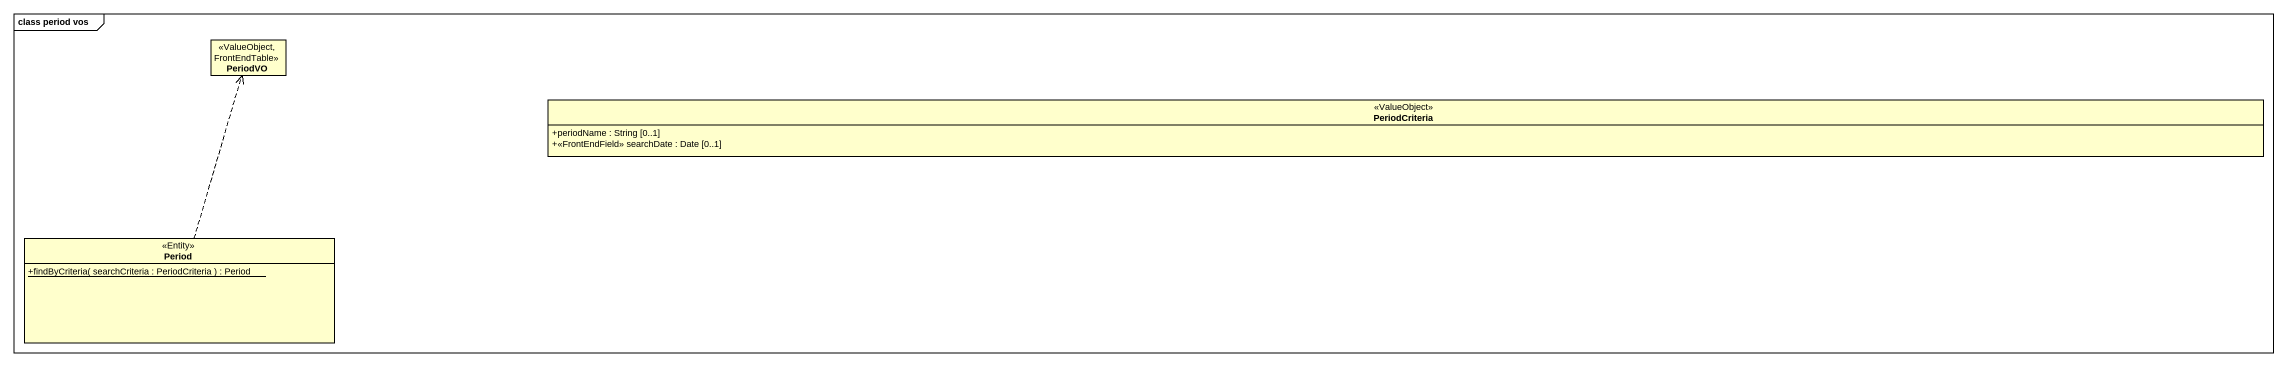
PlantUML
@startuml
mainframe class period vos
hide circle
hide empty members
skinparam classAttributeIconSize 0
class PeriodVO <<ValueObject, FrontEndTable>>
class PeriodCriteria <<ValueObject>> {
  +periodName : String [0..1]
  +<<FrontEndField>> searchDate : Date [0..1]
}
class Period <<Entity>> {
  {static} +findByCriteria( searchCriteria : PeriodCriteria ) : Period
}
Period .up.> PeriodVO
@enduml
